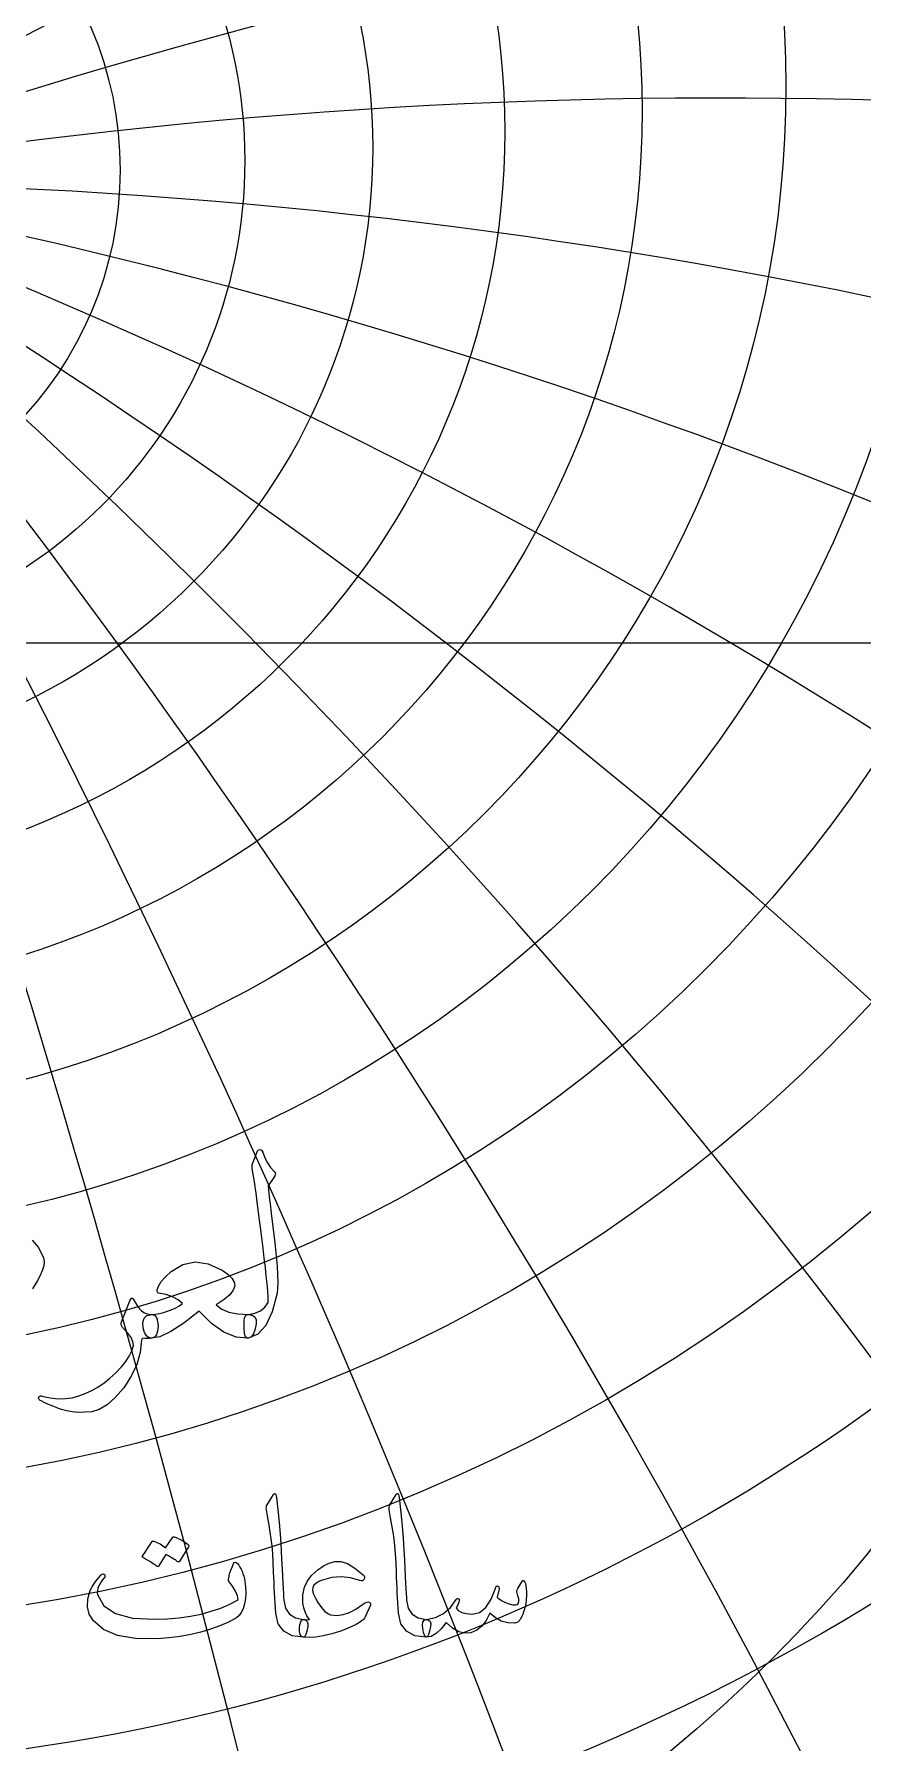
# Model space of a CAD drawing. Header units: millimetres. Extents: x -69 to 69, y -69 to 71.
# Drawn here: x 5.62 to 22.42, y -22.3 to 12.34 of the extents above; entities that cross this region are included whole.
import ezdxf

# ---------------------------------------------------------------- set-up
doc = ezdxf.new("R2010")
doc.units = ezdxf.units.MM
for name, color, linetype in [('CUT_OUTER', 1, 'Continuous'), ('ENGRAVE', 7, 'Continuous'), ('ENGRAVE_FINE', 8, 'Continuous'), ('TEXT', 5, 'Continuous')]:
    doc.layers.add(name, color=color, linetype=linetype)

msp = doc.modelspace()

# ---------------------------------------------------------------- linework, layer by layer
at = {"layer": 'CUT_OUTER'}
msp.add_arc((-0.0002, -0.0002), 68.9324, 142.382592, 87.802872, dxfattribs=at)
at = {"layer": 'ENGRAVE'}
msp.add_lwpolyline([(-67.95, 0), (67.95, 0)], dxfattribs=at)
for centre, radius in [((0, 0), 67.95), ((0, 17.5382), 43.3652), ((0, 15.9243), 38.7263), ((0, 14.6095), 34.5449), ((0, 0), 44.4794), ((0, 13.5298), 30.7301), ((0, 12.6384), 27.2123), ((0, 11.9004), 23.9365), ((0, 11.2895), 20.8589), ((0, 0), 29.1157), ((0, 10.7858), 17.9434), ((0, 10.3738), 15.16), ((0, 10.0418), 12.4832), ((0, 9.7809), 9.8909), ((0, 9.5844), 7.3636)]:
    msp.add_circle(centre, radius, dxfattribs=at)
for centre, radius, start, end in [((0, 19.5405), 48.5823, 99.02773, 80.97227), ((5.3607, 20.0064), 49.0653, 266.91928, 46.18351), ((11.7515, 20.3542), 50.3071, 259.03214, 10.44352), ((0, -101.2468), 110.5862, 66.283333, 113.716667), ((0, -101.2468), 110.5862, 66.283333, 113.716667), ((20.6075, 20.6075), 53.1766, 249.09819, 332.65673)]:
    msp.add_arc(centre, radius, start, end, dxfattribs=at)
at = {"layer": 'ENGRAVE_FINE'}
for centre, radius, start, end in [((627.1658, -101.2468), 636.8408, 164.7363085, 173.4611955), ((627.1658, -101.2468), 636.8408, 164.7363085, 173.4611955), ((-303.8332, -101.2468), 323.3326, 13.134973, 30.225083), ((-303.8332, -101.2468), 323.3326, 13.134973, 30.225083), ((303.8332, -101.2468), 323.3326, 149.774917, 166.865027), ((303.8332, -101.2468), 323.3326, 149.774917, 166.865027), ((-191.541, -101.2468), 221.1725, 19.847118, 44.624588), ((-191.541, -101.2468), 221.1725, 19.847118, 44.624588), ((191.541, -101.2468), 221.1725, 135.375412, 160.152882), ((191.541, -101.2468), 221.1725, 135.375412, 160.152882), ((-131.7916, -101.2468), 172.0417, 26.736334, 58.274321), ((-131.7916, -101.2468), 172.0417, 26.736334, 58.274321), ((131.7916, -101.2468), 172.0417, 121.725679, 153.263666), ((131.7916, -101.2468), 172.0417, 121.725679, 153.263666), ((-92.7929, -101.2468), 144.3601, 33.867376, 71.067234), ((-92.7929, -101.2468), 144.3601, 33.867376, 71.067234), ((92.7929, -101.2468), 144.3601, 108.932766, 146.132624), ((92.7929, -101.2468), 144.3601, 108.932766, 146.132624), ((-63.847, -101.2468), 127.694, 41.309723, 82.969266), ((-63.847, -101.2468), 127.694, 41.309723, 82.969266), ((63.847, -101.2468), 127.694, 97.030734, 138.690277), ((63.847, -101.2468), 127.694, 97.030734, 138.690277), ((-40.2501, -101.2468), 117.6834, 49.138384, 94.002236), ((-40.2501, -101.2468), 117.6834, 49.138384, 94.002236), ((40.2501, -101.2468), 117.6834, 85.997764, 130.861616), ((40.2501, -101.2468), 117.6834, 85.997764, 130.861616), ((-19.4993, -101.2468), 112.2922, 57.434211, 104.224892), ((-19.4993, -101.2468), 112.2922, 57.434211, 104.224892), ((19.4993, -101.2468), 112.2922, 75.775108, 122.565789), ((19.4993, -101.2468), 112.2922, 75.775108, 122.565789)]:
    msp.add_arc(centre, radius, start, end, dxfattribs=at)
at = {"layer": 'TEXT'}
for points in [[(10.0464, -10.5623), (10.0825, -10.4749), (10.1107, -10.4056), (10.1308, -10.3544), (10.1428, -10.3212), (10.1522, -10.3001), (10.1642, -10.2851), (10.179, -10.276), (10.1964, -10.273), (10.2162, -10.2764), (10.2326, -10.2864), (10.2456, -10.3032), (10.2553, -10.3266), (10.2999, -10.4415), (10.3531, -10.5449), (10.4151, -10.637), (10.4857, -10.7177), (10.5055, -10.7435), (10.5112, -10.7727), (10.5028, -10.8051), (10.4804, -10.841), (10.3625, -11.0071), (10.3705, -11.0814), (10.3786, -11.1544), (10.3866, -11.2261), (10.3946, -11.2964), (10.4027, -11.3654), (10.4107, -11.433), (10.4188, -11.4993), (10.4268, -11.5643), (10.5008, -12.1657), (10.546, -12.6359), (10.5624, -12.9748), (10.55, -13.1824), (10.4489, -13.5592), (10.317, -13.8375), (10.1542, -14.0173), (9.9606, -14.0987), (9.9553, -14.0987), (9.9499, -14.0987), (9.9446, -14.0987), (9.9392, -14.0987), (9.9074, -14.0685), (9.887, -13.9995), (9.8779, -13.8917), (9.8803, -13.745), (9.8853, -13.6908), (9.9004, -13.6513), (9.9255, -13.6265), (9.9606, -13.6164), (10.0966, -13.5893), (10.2098, -13.5401), (10.3002, -13.4688), (10.3679, -13.3753), (10.3633, -13.2631), (10.3551, -13.1356), (10.3432, -12.9926), (10.3277, -12.8342), (10.3087, -12.661), (10.2868, -12.4738), (10.2619, -12.2726), (10.2339, -12.0572), (10.2081, -11.8456), (10.1843, -11.6554), (10.1626, -11.4866), (10.1428, -11.3393), (10.1257, -11.2134), (10.112, -11.1089), (10.1016, -11.0258), (10.0946, -10.9642), (10.041, -10.6588), (10.0393, -10.6287), (10.0397, -10.6025), (10.042, -10.5804), (10.0464, -10.5623)], [(9.9606, -13.6164), (10.039, -13.6282), (10.0919, -13.6633), (10.1194, -13.7219), (10.1214, -13.804), (10.0953, -13.9309), (10.0598, -14.0223), (10.0149, -14.0782), (9.9606, -14.0987), (9.7138, -14.0762), (9.4664, -13.9768), (9.2182, -13.8003), (8.9694, -13.5468), (8.6556, -13.7902), (8.3894, -13.9634), (8.1707, -14.0662), (7.9996, -14.0987), (7.943, -14.0859), (7.8964, -14.0478), (7.8599, -13.9841), (7.8335, -13.8951), (7.8258, -13.7772), (7.8509, -13.6915), (7.9088, -13.6379), (7.9996, -13.6164), (8.0821, -13.6084), (8.1637, -13.595), (8.2442, -13.5763), (8.3238, -13.5521), (8.4023, -13.5223), (8.4798, -13.4865), (8.5563, -13.4447), (8.6318, -13.3968), (8.5391, -13.3211), (8.4269, -13.2601), (8.2953, -13.2139), (8.1443, -13.1824), (8.1305, -13.1767), (8.1215, -13.165), (8.1171, -13.1473), (8.1175, -13.1235), (8.1429, -13.0415), (8.1978, -12.9507), (8.2822, -12.8512), (8.3961, -12.7431), (8.6335, -12.6008), (8.885, -12.5489), (9.1506, -12.5874), (9.4302, -12.7163), (9.5487, -12.7987), (9.6311, -12.8797), (9.6773, -12.9594), (9.6874, -13.0378), (9.6579, -13.1222), (9.5856, -13.2146), (9.4704, -13.3151), (9.3123, -13.4236), (9.4252, -13.5079), (9.5708, -13.5682), (9.7493, -13.6044), (9.9606, -13.6164)], [(7.3941, -13.7665), (7.5602, -13.3378), (7.5786, -13.3037), (7.5964, -13.2869), (7.6135, -13.2876), (7.6299, -13.3057), (7.6748, -13.3807), (7.7183, -13.445), (7.7605, -13.4986), (7.8013, -13.5414), (7.8462, -13.5742), (7.8951, -13.5977), (7.948, -13.6118), (8.0049, -13.6164), (8.0612, -13.6312), (8.1014, -13.6754), (8.1255, -13.7491), (8.1335, -13.8522), (8.1255, -13.956), (8.1014, -14.0317), (8.0612, -14.0792), (8.0049, -14.0987), (7.9617, -14.1007), (7.9179, -14.1013), (7.8733, -14.1007), (7.8281, -14.0987), (7.8204, -14.1007), (7.8134, -14.1067), (7.807, -14.1168), (7.8013, -14.1308), (7.7725, -14.3843), (7.7022, -14.6305), (7.5904, -14.8692), (7.437, -15.1006), (7.2659, -15.3019), (7.1008, -15.4502), (6.9417, -15.5457), (6.7887, -15.5882), (6.6447, -15.5993), (6.5127, -15.6003), (6.3928, -15.5912), (6.285, -15.5721), (6.2323, -15.5574), (6.1758, -15.54), (6.1157, -15.5199), (6.0519, -15.4971), (5.9848, -15.471), (5.9146, -15.4409), (5.8415, -15.4067), (5.7653, -15.3685), (5.7462, -15.3598), (5.7318, -15.3498), (5.7221, -15.3384), (5.7171, -15.3257), (5.7137, -15.3086), (5.7144, -15.2949), (5.7191, -15.2845), (5.7278, -15.2774), (5.7392, -15.2711), (5.7519, -15.2681), (5.7659, -15.2684), (5.7814, -15.2721), (5.9501, -15.3062), (6.1082, -15.323), (6.2555, -15.3223), (6.3922, -15.3042), (6.5273, -15.2686), (6.6594, -15.2205), (6.7885, -15.1601), (6.9146, -15.0872), (7.038, -15.0023), (7.159, -14.9057), (7.2778, -14.7974), (7.3941, -14.6773), (7.4815, -14.5678), (7.5509, -14.459), (7.6021, -14.3508), (7.6352, -14.2433), (7.6255, -14.1683), (7.5857, -14.0826), (7.5157, -13.9862), (7.4156, -13.879), (7.3981, -13.8559), (7.3888, -13.8294), (7.3874, -13.7996), (7.3941, -13.7665)], [(10.4723, -17.268), (10.4801, -17.2559), (10.4874, -17.2479), (10.4942, -17.2439), (10.5005, -17.2439), (10.51, -17.2491), (10.5186, -17.265), (10.5261, -17.2913), (10.5326, -17.3282), (10.5658, -17.6284), (10.5929, -17.9059), (10.614, -18.1608), (10.6291, -18.3932), (10.6387, -18.5918), (10.6476, -18.7699), (10.6558, -18.9274), (10.6632, -19.0643), (10.6696, -19.1805), (10.6748, -19.2762), (10.6787, -19.3513), (10.6813, -19.4058), (10.717, -19.5691), (10.7958, -19.6891), (10.9179, -19.766), (11.0832, -19.7997), (11.1291, -19.8117), (11.1585, -19.8398), (11.1713, -19.884), (11.1675, -19.9443), (11.1487, -20.0393), (11.1284, -20.1071), (11.1065, -20.1478), (11.0832, -20.1613), (10.8506, -20.1307), (10.6793, -20.0388), (10.5693, -19.8855), (10.5206, -19.6711), (10.5129, -19.5685), (10.506, -19.4656), (10.4998, -19.3625), (10.4944, -19.2592), (10.4895, -19.1556), (10.4849, -19.0517), (10.4805, -18.9476), (10.4764, -18.8432), (10.4688, -18.6442), (10.4583, -18.465), (10.4447, -18.3056), (10.4281, -18.1661), (10.4085, -18.0321), (10.3859, -17.8893), (10.3603, -17.7378), (10.3317, -17.5774), (10.3279, -17.5485), (10.3287, -17.5221), (10.3339, -17.4983), (10.3437, -17.4769)], [(12.9598, -17.268), (12.9676, -17.2559), (12.9749, -17.2479), (12.9817, -17.2439), (12.9879, -17.2439), (12.9975, -17.2491), (13.006, -17.265), (13.0136, -17.2913), (13.0201, -17.3282), (13.0532, -17.6284), (13.0804, -17.9059), (13.1015, -18.1608), (13.1165, -18.3932), (13.1262, -18.5918), (13.1351, -18.7699), (13.1433, -18.9274), (13.1507, -19.0643), (13.1571, -19.1805), (13.1623, -19.2762), (13.1661, -19.3513), (13.1688, -19.4058), (13.2044, -19.5691), (13.2833, -19.6891), (13.4054, -19.766), (13.5706, -19.7997), (13.6166, -19.8117), (13.646, -19.8398), (13.6588, -19.884), (13.655, -19.9443), (13.6362, -20.0393), (13.6158, -20.1071), (13.594, -20.1478), (13.5706, -20.1613), (13.3381, -20.1307), (13.1668, -20.0388), (13.0568, -19.8855), (13.008, -19.6711), (13.0004, -19.5685), (12.9935, -19.4656), (12.9873, -19.3625), (12.9819, -19.2592), (12.977, -19.1556), (12.9724, -19.0517), (12.968, -18.9476), (12.9638, -18.8432), (12.9563, -18.6442), (12.9458, -18.465), (12.9322, -18.3056), (12.9156, -18.1661), (12.896, -18.0321), (12.8734, -17.8893), (12.8478, -17.7378), (12.8192, -17.5774), (12.8154, -17.5485), (12.8162, -17.5221), (12.8214, -17.4983), (12.8312, -17.4769)], [(8.4309, -18.132), (8.4359, -18.1269), (8.443, -18.1239), (8.452, -18.1229), (8.4631, -18.1239), (8.5026, -18.1387), (8.5409, -18.1551), (8.578, -18.1729), (8.6138, -18.1922), (8.6485, -18.2133), (8.6826, -18.2364), (8.7159, -18.2616), (8.7484, -18.2887), (8.7547, -18.297), (8.7574, -18.3058), (8.7567, -18.315), (8.7524, -18.3248), (8.5595, -18.6303), (8.5542, -18.6343), (8.5464, -18.6343), (8.5362, -18.6303), (8.5233, -18.6222), (8.5146, -18.6148), (8.5002, -18.6046), (8.4804, -18.5917), (8.455, -18.576), (8.4239, -18.5573), (8.3867, -18.5353), (8.3435, -18.5101), (8.2943, -18.4816), (8.1416, -18.7187), (8.1345, -18.7259), (8.1255, -18.7277), (8.1145, -18.7239), (8.1014, -18.7146), (8.0901, -18.7066), (8.0723, -18.6946), (8.0479, -18.6785), (8.017, -18.6584), (7.9791, -18.6343), (7.9336, -18.6061), (7.8806, -18.574), (7.8201, -18.5378), (7.8138, -18.5318), (7.8111, -18.5258), (7.8118, -18.5197), (7.8161, -18.5137), (8.013, -18.2204), (8.018, -18.2153), (8.025, -18.2123), (8.0341, -18.2113), (8.0451, -18.2123), (8.0788, -18.2232), (8.1114, -18.2359), (8.1431, -18.2504), (8.1737, -18.2666), (8.2034, -18.2843), (8.232, -18.3032), (8.2596, -18.3235), (8.2862, -18.3449)], [(9.741, -18.6664), (9.768, -18.7003), (9.7927, -18.7377), (9.8152, -18.7787), (9.8354, -18.8231), (9.8534, -18.8709), (9.8691, -18.9216), (9.8825, -18.9753), (9.8937, -19.0321), (9.9082, -19.1461), (9.9117, -19.2592), (9.9042, -19.3712), (9.8856, -19.4822), (9.8575, -19.5811), (9.8213, -19.661), (9.7771, -19.7218), (9.7249, -19.7635), (9.5591, -19.8511), (9.3833, -19.9292), (9.1975, -19.9978), (9.0015, -20.0568), (8.7956, -20.1058), (8.5796, -20.1442), (8.3536, -20.1721), (8.1175, -20.1895), (7.6749, -20.1849), (7.3117, -20.1231), (7.0279, -20.0041), (6.8235, -19.8278), (6.7396, -19.6899), (6.7009, -19.5415), (6.7075, -19.3825), (6.7592, -19.2129), (6.7767, -19.1764), (6.7969, -19.1391), (6.8199, -19.1011), (6.8456, -19.0622), (6.8741, -19.0227), (6.9054, -18.9824), (6.9394, -18.9413), (6.9762, -18.8995), (6.9885, -18.8877), (7.0013, -18.8804), (7.0146, -18.8776), (7.0284, -18.8794), (7.0377, -18.8829), (7.0455, -18.8894), (7.0518, -18.899), (7.0566, -18.9116), (7.0588, -18.9234), (7.0576, -18.9347), (7.0528, -18.9455), (7.0445, -18.9558), (7.0101, -18.9967), (6.9792, -19.0391), (6.9518, -19.0831), (6.928, -19.1286), (6.9117, -19.172), (6.9029, -19.2139), (6.9016, -19.2544), (6.9079, -19.2933), (7.0335, -19.5206), (7.2696, -19.6801), (7.6162, -19.7718), (8.0733, -19.7956), (8.3245, -19.786), (8.564, -19.765), (8.7917, -19.7327), (9.0076, -19.6891), (9.2119, -19.6343), (9.4049, -19.5681), (9.5866, -19.4906), (9.757, -19.4018), (9.7405, -19.3189), (9.7028, -19.227), (9.644, -19.126), (9.5641, -19.016), (9.5616, -19.0055), (9.5621, -18.9859), (9.5657, -18.9573), (9.5722, -18.9196), (9.5739, -18.9158), (9.5752, -18.9126), (9.5759, -18.9098), (9.5762, -18.9075), (9.5893, -18.8563), (9.6083, -18.799), (9.6335, -18.7357), (9.6646, -18.6664), (9.6784, -18.6453), (9.6958, -18.6383), (9.7166, -18.6453), (9.741, -18.6664)], [(12.4374, -19.5063), (12.3289, -19.7474), (12.3151, -19.7713), (12.3018, -19.7906), (12.289, -19.8054), (12.2767, -19.8157), (12.2141, -19.8585), (12.1471, -19.8986), (12.0755, -19.9359), (11.9994, -19.9704), (11.919, -20.0027), (11.8346, -20.0332), (11.7462, -20.062), (11.6538, -20.089), (11.481, -20.1312), (11.3283, -20.1573), (11.1957, -20.1673), (11.0832, -20.1613), (11.0402, -20.1417), (11.0118, -20.1031), (10.998, -20.0453), (10.9988, -19.9684), (11.0091, -19.8991), (11.0239, -19.8479), (11.0432, -19.8147), (11.0671, -19.7997), (11.0711, -19.7997), (11.0751, -19.7997), (11.0791, -19.7997), (11.0832, -19.7997), (11.113, -19.8027), (11.1424, -19.8037), (11.1713, -19.8027), (11.1997, -19.7997), (11.151, -19.7276), (11.1133, -19.648), (11.0867, -19.5608), (11.0711, -19.4661), (11.0688, -19.2966), (11.0982, -19.1456), (11.1593, -19.0133), (11.2519, -18.8995), (11.3712, -18.7933), (11.488, -18.7116), (11.6023, -18.6546), (11.7141, -18.6222), (11.8346, -18.6225), (11.9713, -18.6674), (12.124, -18.7571), (12.2927, -18.8915), (12.3118, -18.9123), (12.3209, -18.9347), (12.3199, -18.9585), (12.3088, -18.9839), (12.293, -19.0035), (12.2737, -19.014), (12.2508, -19.0155), (12.2244, -19.008), (12.0353, -18.9532), (11.8457, -18.9337), (11.6555, -18.9492), (11.4649, -19), (11.3893, -19.0319), (11.3313, -19.0673), (11.2909, -19.1062), (11.268, -19.1486), (11.2625, -19.2024), (11.2781, -19.2712), (11.3147, -19.3551), (11.3725, -19.4541), (11.4428, -19.554), (11.5091, -19.6289), (11.5714, -19.6786), (11.6297, -19.7032), (11.7565, -19.7158), (11.8839, -19.7012), (12.0117, -19.6595), (12.14, -19.5907), (12.2566, -19.5103), (12.3169, -19.4721), (12.3651, -19.45), (12.4012, -19.444), (12.4254, -19.4541), (12.4351, -19.4664), (12.4404, -19.4792), (12.4412, -19.4925), (12.4374, -19.5063)], [(15.5196, -19.016), (15.5284, -19.01), (15.5387, -19.012), (15.5505, -19.0221), (15.5638, -19.0401), (15.5782, -19.0708), (15.589, -19.1145), (15.5962, -19.1713), (15.6, -19.2411), (15.6013, -19.3204), (15.597, -19.3978), (15.5872, -19.4731), (15.5719, -19.5465), (15.5272, -19.6891), (15.4774, -19.7916), (15.4227, -19.8539), (15.3629, -19.876), (15.2215, -19.8677), (15.0907, -19.8308), (14.9703, -19.7652), (14.8606, -19.6711), (14.7852, -19.8195), (14.6958, -19.9353), (14.5924, -20.0184), (14.4748, -20.0689), (14.3515, -20.0799), (14.2267, -20.0488), (14.1003, -19.9755), (13.9725, -19.8599), (13.869, -19.9918), (13.7675, -20.086), (13.6681, -20.1425), (13.5706, -20.1613), (13.551, -20.1503), (13.5325, -20.1171), (13.5149, -20.0619), (13.4983, -19.9845), (13.4923, -19.9082), (13.5023, -19.8519), (13.5284, -19.8157), (13.5706, -19.7997), (13.756, -19.7577), (13.9182, -19.6761), (14.0574, -19.5548), (14.1734, -19.3938), (14.1797, -19.385), (14.1865, -19.3787), (14.1938, -19.3749), (14.2016, -19.3737), (14.2111, -19.3747), (14.2196, -19.3777), (14.2272, -19.3827), (14.2337, -19.3898), (14.2375, -19.4114), (14.2287, -19.448), (14.2073, -19.4998), (14.1734, -19.5666), (14.2179, -19.6181), (14.2869, -19.656), (14.3806, -19.6804), (14.4989, -19.6912), (14.6464, -19.6603), (14.7752, -19.5595), (14.8855, -19.389), (14.9771, -19.1486), (14.9817, -19.1363), (14.9872, -19.1275), (14.9937, -19.1223), (15.0012, -19.1205), (15.0125, -19.1215), (15.0223, -19.1245), (15.0306, -19.1296), (15.0374, -19.1366), (15.0424, -19.1466), (15.0454, -19.1567), (15.0464, -19.1667), (15.0454, -19.1768), (15.0053, -19.3456), (15.0522, -19.3872), (15.1087, -19.4239), (15.1748, -19.4556), (15.2504, -19.4822), (15.324, -19.4995), (15.38, -19.5033), (15.4184, -19.4935), (15.4393, -19.4701), (15.446, -19.4345), (15.4423, -19.3837), (15.428, -19.3179), (15.4031, -19.2371), (15.4074, -19.2142), (15.4282, -19.1697), (15.4656, -19.1037), (15.5196, -19.016)]]:
    msp.add_lwpolyline(points, close=True, dxfattribs=at)
msp.add_lwpolyline([(5.5804, -12.1081), (5.711, -12.2562), (5.8135, -12.4645), (5.8249, -12.5442), (5.8162, -12.6332), (5.7874, -12.7317), (5.7385, -12.8395), (5.6822, -12.9433), (5.6313, -13.0297), (5.5858, -13.0987)], dxfattribs=at)

doc.saveas('drawing.dxf')
